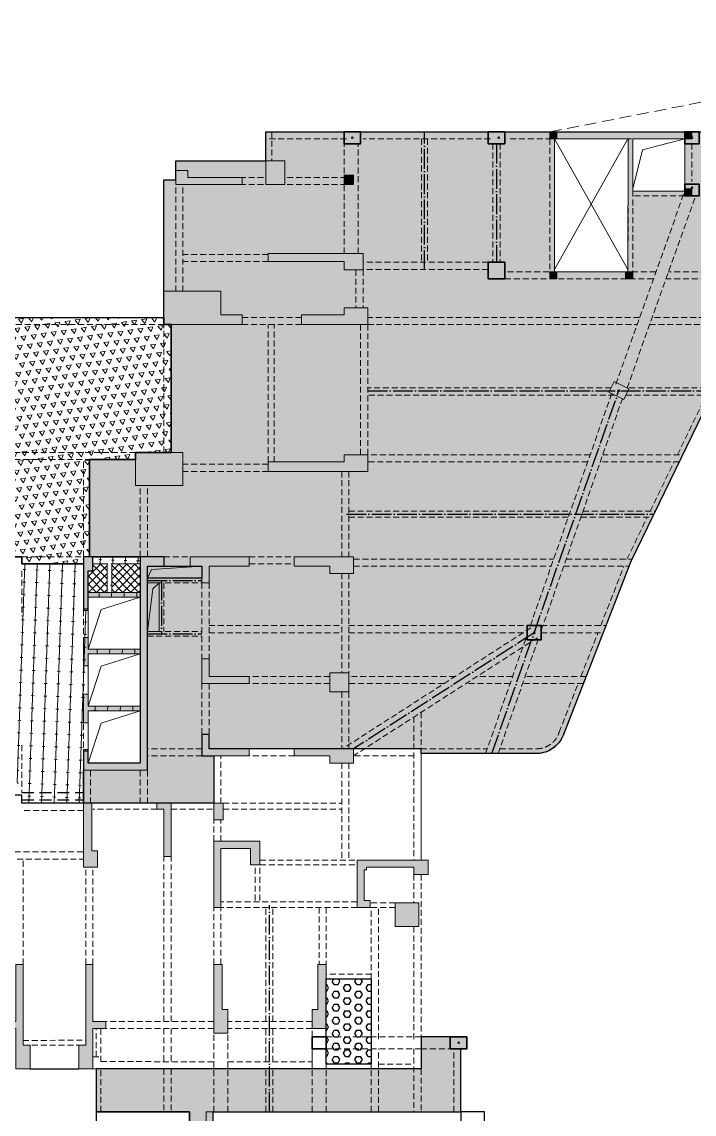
# Model space of a CAD drawing. Header units: millimetres. Extents: x 1089227 to 13101469, y 618865 to 10240562.
# Drawn here: x 7417020 to 7445395, y 4921119 to 4967199 of the extents above; entities that cross this region are included whole.
import ezdxf

# ---------------------------------------------------------------- set-up
doc = ezdxf.new("R2010")
doc.units = ezdxf.units.MM
doc.header["$LTSCALE"] = 1000
for name, pattern in [('DASHED', [0.75, 0.5, -0.25]), ('GB_DASHDOT3', [1.0675, 0.84, -0.105, 0.0175, -0.105]), ('HIDDEN', [0.375, 0.25, -0.125])]:
    doc.linetypes.add(name, pattern=pattern)
doc.layers.get('0').update_dxf_attribs({"linetype": 'CONTINUOUS'})
for name, color, linetype in [('.', 3, 'CONTINUOUS'), ('BEAM_WA', 56, 'DASHED'), ('C-H', 8, 'CONTINUOUS'), ('S-GRID-DE', 11, 'GB_DASHDOT3'), ('WALL-POOL', 31, 'CONTINUOUS'), ('单形心', 4, 'CONTINUOUS'), ('降板范围', 7, 'CONTINUOUS')]:
    doc.layers.add(name, color=color, linetype=linetype)
for name, color, linetype, lineweight in [('S-BEAM-DASH', 4, 'HIDDEN', 0), ('S-BEAM-SE-DASH', 3, 'HIDDEN', 0), ('S-COLU', 30, 'CONTINUOUS', 0), ('S-HOLE', 11, 'CONTINUOUS', 0), ('S-SLAB', 160, 'CONTINUOUS', 0), ('S-SLAB-HATCH', 73, 'CONTINUOUS', 0), ('S-WALL', 31, 'CONTINUOUS', 0)]:
    doc.layers.add(name, color=color, linetype=linetype, lineweight=lineweight)

# ---------------------------------------------------------------- blocks, each defined once
blk = doc.blocks.new('QZ-TL-0808')
at = {"layer": 'C-H'}
for points in [[(24800.12185977306, 37400.01574504562), (25600.12185977306, 37400.01574504562), (25600.12185977306, 36400.01574504562), (24800.12185977306, 36400.01574504562)], [(20999.84729862865, 36400.01574504562), (20999.84729862865, 37000.01574504562), (21499.84729862865, 37000.01574504562), (21499.84729862865, 36700.01574504562), (23800.02810977306, 36700.01574504562), (23800.02810977306, 36400.01574504562)], [(24900.12185977306, 33500.01574504562), (28900.02810977306, 33500.01574504562), (28900.02810977306, 32800.01574504562), (28100.02810977306, 32800.01574504562), (28100.02810977306, 33150.01574504562), (24900.12185977306, 33150.01574504562)], [(20500.02810977306, 31900.01574504562), (22900.02810977306, 31900.01574504562), (22900.02810977306, 30900.01574504562), (23800.02810977306, 30900.01574504562), (23800.02810977306, 30500.01574504562), (20500.02810977306, 30500.01574504562)], [(26300.02810977306, 30500.01574504562), (26300.02810977306, 30900.01574504562), (28100.02810977306, 30900.01574504562), (28100.02810977306, 31200.01574504562), (29100.02810977306, 31200.01574504562), (29100.02810977306, 30500.01574504562)], [(19300.02810977306, 25100.01574504562), (21300.02810977306, 25100.01574504562), (21300.02810977306, 23700.01574504562), (19300.02810977306, 23700.01574504562)], [(24900.02810977306, 24300.01574504562), (24900.02810977306, 24700.01574504562), (28100.02810977306, 24700.01574504562), (28100.02810977306, 25000.01574504562), (29100.02810977306, 25000.01574504562), (29100.02810977306, 24300.01574504562)], [(19800.02810977306, 20300.01574504562), (20500.02810977306, 20300.01574504562), (20500.02810977306, 20700.01574504562), (19500.02810977306, 20700.01574504562), (19500.02810977306, 19198.01574504562), (17300.02810977306, 19198.01574504562), (17300.02810977306, 20100.01574504562), (17500.02810977306, 20100.01574504562), (17500.02810977306, 20700.01574504562), (17100.02810977306, 20700.01574504562), (17100.02810977306, 18499.53918254562), (17300.02810977306, 18499.53918254562), (17300.02810977306, 18998.01574504562), (19500.02810977306, 18998.01574504562), (19500.02810977306, 16800.01574504562), (17300.02810977306, 16800.01574504562), (17300.02810977306, 17300.36730754562), (17100.02810977306, 17300.01574504562), (17100.02810977306, 16101.01574504562), (17300.02810977306, 16101.01574504562), (17300.02810977306, 16600.01574504562), (19500.02810977306, 16600.01574504562), (19500.02810977306, 14400.01574504562), (17300.02810977306, 14400.01574504562), (17300.02810977306, 14900.20324504562), (17100.02810977306, 14900.20324504562), (17100.02810977306, 13699.53918254562), (17300.02810977306, 13701.01574504562), (17300.02810977306, 14200.01574504562), (19500.02810977306, 14200.01574504562), (19500.02810977306, 12000.01574504562), (17300.02810977306, 12000.01574504562), (17300.02810977306, 12500.01574504562), (17100.02810977306, 12500.01574504562), (17100.02810977306, 11700.01574504562), (19800.02810977306, 11700.01574504562)], [(22100.02810977306, 19600.01574504562), (22100.02810977306, 20300.01574504562), (21600.02810977306, 20300.01574504562), (21600.02810977306, 20700.01574504562), (24100.23123477306, 20700.01574504562), (24100.23123477306, 20300.01574504562), (22400.02810977306, 20300.01574504562), (22400.02810977306, 19600.01574504562)], [(26000.02810977306, 20700.01574504562), (28500.23123477306, 20700.01574504562), (28500.23123477306, 20000.01574504562), (27500.23123477306, 20000.01574504562), (27500.23123477306, 20300.01574504562), (26000.02810977306, 20300.01574504562)], [(22100.02810977306, 15349.35949504562), (22100.02810977306, 16399.35949504562), (22400.02810977306, 16399.35949504562), (22400.02810977306, 15649.35949504562), (24100.23123477306, 15649.35949504562), (24100.23123477306, 15349.35949504562)], [(27500.23123477306, 15800.35949504562), (28300.23123477306, 15800.35949504562), (28300.23123477306, 15000.35949504562), (27500.23123477306, 15000.35949504562)], [(22100.02810977306, 12300.01574504562), (22100.02810977306, 13200.01574504562), (22400.02810977306, 13200.01574504562), (22400.02810977306, 12600.01574504562), (24100.23123477306, 12600.01574504562), (24100.23123477306, 12300.01574504562)], [(26000.23123477306, 12600.01574504562), (28500.23123477306, 12600.01574504562), (28500.23123477306, 12000.01574504562), (27500.23123477306, 12000.01574504562), (27500.23123477306, 12300.01574504562), (26000.23123477306, 12300.01574504562)], [(17700.02810977306, 8300.031370045617), (17450.02810977306, 8300.031370045617), (17450.02810977306, 10299.92980754562), (17100.02810977306, 10299.92980754562), (17100.02810977306, 7600.031370045617), (17700.02810977306, 7600.031370045617)], [(20200.02810977306, 10049.89074504562), (20200.02810977306, 10299.89074504562), (20800.02810977306, 10299.89074504562), (20800.02810977306, 8050.031370045617), (20500.02810977306, 8050.031370045617), (20500.02810977306, 10049.89074504562)], [(22600.02810977306, 10299.89074504562), (23000.02810977306, 10299.89074504562), (23000.02810977306, 9599.890745045617), (22600.02810977306, 9599.890745045617)], [(22600.02810977306, 8700.031370045617), (24550.05935977306, 8700.031370045617), (24550.05935977306, 7700.031370045617), (24150.05935977306, 7700.031370045617), (24150.05935977306, 8400.031370045617), (22900.02810977306, 8400.031370045617), (22900.02810977306, 5900.031370045617), (22600.02810977306, 5900.031370045617)], [(29200.02810977306, 6200.031370045617), (29200.02810977306, 5900.031370045617), (28650.01326614711, 5900.031370045617), (28650.01326614711, 7900.031370045617), (31650.02810977306, 7900.031370045617), (31650.02810977306, 7300.031370045617), (31050.02810977306, 7300.031370045617), (31050.02810977306, 7600.012512124144), (29050.01248477306, 7600.012512124144), (29050.01248477306, 7500.031370045617), (28950.02732839901, 7500.031370045617), (28950.02810977306, 6200.031370045617)], [(30250.02810977306, 6100.031370045617), (31250.02810977306, 6100.031370045617), (31250.02810977306, 5100.031370045617), (30250.02810977306, 5100.031370045617)], [(14250.48123477306, -899.9686299543828), (14850.48123477306, -899.9686299543828), (14850.48123477306, 100.0313700456172), (14550.48123477306, 100.0313700456172), (14550.48123477306, 3498.015745045617), (14250.48123477306, 3498.015745045617), (14250.48123477306, 1100.031370045617), (13850.02810977306, 1100.031370045617), (13850.02810977306, 800.0313700456172), (14250.48123477306, 800.0313700456172)], [(17200.02810977306, 3500.031370045617), (17500.02810977306, 3498.015745045617), (17500.02810977306, 1100.031370045617), (18050.02810977306, 1100.031370045617), (18050.02810977306, 800.0313700456172), (17500.02810977306, 800.0313700456172), (17500.02810977306, -899.9686299543828), (16900.01248477306, -899.9686299543828), (16900.01248477306, 100.0313700456172), (17200.01248477306, 100.0313700456172)], [(22600.02810977306, 3500.031370045617), (22950.02810977306, 3500.031370045617), (22950.02810977306, 1600.031370045617), (23200.02810977306, 1600.031370045617), (23200.02810977306, 600.0313700456172), (22600.02810977306, 598.6876200456172)], [(26750.02810977306, 800.0313700456172), (26750.02810977306, 1600.031370045617), (27000.02810977306, 1600.031370045617), (27000.02810977306, 3500.031370045617), (27350.02810977306, 3500.031370045617), (27350.02810977306, 800.0313700456172)]]:
    blk.add_hatch(color=256, dxfattribs=at).paths.add_polyline_path(points)
at = {"layer": 'S-WALL'}
for points in [[(24800.12185977306, 37400.01574504562), (25600.12185977306, 37400.01574504562), (25600.12185977306, 36400.01574504562), (24800.12185977306, 36400.01574504562)], [(19300.02810977306, 25100.01574504562), (21300.02810977306, 25100.01574504562), (21300.02810977306, 23700.01574504562), (19300.02810977306, 23700.01574504562)], [(27500.23123477306, 15800.35949504562), (28300.23123477306, 15800.35949504562), (28300.23123477306, 15000.35949504562), (27500.23123477306, 15000.35949504562)], [(22600.02810977306, 10299.89074504562), (23000.02810977306, 10299.89074504562), (23000.02810977306, 9599.890745045617), (22600.02810977306, 9599.890745045617)], [(30250.02810977306, 6100.031370045617), (31250.02810977306, 6100.031370045617), (31250.02810977306, 5100.031370045617), (30250.02810977306, 5100.031370045617)]]:
    blk.add_lwpolyline(points, close=True, dxfattribs=at)
for points in [[(20999.84729862865, 36400.01574504562), (20999.84729862865, 37000.01574504562), (21499.84729862865, 37000.01574504562), (21499.84729862865, 36700.01574504562), (23800.02810977306, 36700.01574504562), (23800.02810977306, 36400.01574504562), (20999.84729862865, 36400.01574504562)], [(24900.12185977306, 33500.01574504562), (28900.02810977306, 33500.01574504562), (28900.02810977306, 32800.01574504562), (28100.02810977306, 32800.01574504562), (28100.02810977306, 33150.01574504562), (24900.12185977306, 33150.01574504562), (24900.12185977306, 33500.01574504562)], [(20500.02810977306, 31900.01574504562), (22900.02810977306, 31900.01574504562), (22900.02810977306, 30900.01574504562), (23800.02810977306, 30900.01574504562), (23800.02810977306, 30500.01574504562), (20500.02810977306, 30500.01574504562), (20500.02810977306, 31900.01574504562)], [(26300.02810977306, 30500.01574504562), (26300.02810977306, 30900.01574504562), (28100.02810977306, 30900.01574504562), (28100.02810977306, 31200.01574504562), (29100.02810977306, 31200.01574504562), (29100.02810977306, 30500.01574504562), (26300.02810977306, 30500.01574504562)], [(24900.02810977306, 24300.01574504562), (24900.02810977306, 24700.01574504562), (28100.02810977306, 24700.01574504562), (28100.02810977306, 25000.01574504562), (29100.02810977306, 25000.01574504562), (29100.02810977306, 24300.01574504562), (24900.02810977306, 24300.01574504562)], [(17100.02810977306, 16100.01574504562), (17100.02810977306, 17300.01574504562), (17300.02810977306, 17300.36730754562), (17300.02810977306, 16800.01574504562), (19500.02810977306, 16800.01574504562), (19500.02810977306, 18998.01574504562), (17300.02810977306, 18998.01574504562), (17300.02810977306, 18499.53918254562), (17100.02810977306, 18499.53918254562), (17100.02810977306, 20700.01574504562), (17500.02810977306, 20700.01574504562), (17500.02810977306, 20100.01574504562), (17300.02810977306, 20100.01574504562), (17300.02810977306, 19198.01574504562), (19500.02810977306, 19198.01574504562), (19500.02810977306, 20700.01574504562), (20500.02810977306, 20700.01574504562), (20500.02810977306, 20300.01574504562), (19800.02810977306, 20300.01574504562), (19800.02810977306, 11700.01574504562), (17100.02810977306, 11700.01574504562), (17100.02810977306, 12500.01574504562), (17300.02810977306, 12500.01574504562), (17300.02810977306, 12000.01574504562), (19500.02810977306, 12000.01574504562), (19500.02810977306, 14200.01574504562), (17300.02810977306, 14200.01574504562), (17300.02810977306, 13701.01574504562), (17100.02810977306, 13699.53918254562), (17100.02810977306, 14900.20324504562), (17300.02810977306, 14900.20324504562), (17300.02810977306, 14400.01574504562), (19500.02810977306, 14400.01574504562), (19500.02810977306, 16600.01574504562), (17300.02810977306, 16600.01574504562), (17300.02810977306, 16101.01574504562), (17100.02810977306, 16101.01574504562)], [(22100.02810977306, 19600.01574504562), (22100.02810977306, 20300.01574504562), (21600.02810977306, 20300.01574504562), (21600.02810977306, 20700.01574504562), (24100.23123477306, 20700.01574504562), (24100.23123477306, 20300.01574504562), (22400.02810977306, 20300.01574504562), (22400.02810977306, 19600.01574504562), (22100.02810977306, 19600.01574504562)], [(26000.02810977306, 20700.01574504562), (28500.23123477306, 20700.01574504562), (28500.23123477306, 20000.01574504562), (27500.23123477306, 20000.01574504562), (27500.23123477306, 20300.01574504562), (26000.02810977306, 20300.01574504562), (26000.02810977306, 20700.01574504562)], [(22100.02810977306, 15349.35949504562), (22100.02810977306, 16399.35949504562), (22400.02810977306, 16399.35949504562), (22400.02810977306, 15649.35949504562), (24100.23123477306, 15649.35949504562), (24100.23123477306, 15349.35949504562), (22100.02810977306, 15349.35949504562)], [(22100.02810977306, 12300.01574504562), (22100.02810977306, 13200.01574504562), (22400.02810977306, 13200.01574504562), (22400.02810977306, 12600.01574504562), (24100.23123477306, 12600.01574504562), (24100.23123477306, 12300.01574504562), (22100.02810977306, 12300.01574504562)], [(26000.23123477306, 12600.01574504562), (28500.23123477306, 12600.01574504562), (28500.23123477306, 12000.01574504562), (27500.23123477306, 12000.01574504562), (27500.23123477306, 12300.01574504562), (26000.23123477306, 12300.01574504562), (26000.23123477306, 12600.01574504562)], [(17100.02810977306, 10299.92980754562), (17450.02810977306, 10299.92980754562), (17450.02810977306, 8300.031370045617), (17700.02810977306, 8300.031370045617), (17700.02810977306, 7600.031370045617), (17100.02810977306, 7600.031370045617), (17100.02810977306, 10299.89074504562)], [(20200.02810977306, 10049.89074504562), (20200.02810977306, 10299.89074504562), (20800.02810977306, 10299.89074504562), (20800.02810977306, 8050.031370045617), (20500.02810977306, 8050.031370045617), (20500.02810977306, 10049.89074504562), (20200.02810977306, 10049.89074504562), (20200.02810977306, 10299.89074504562)], [(22600.02810977306, 8700.031370045617), (24550.05935977306, 8700.031370045617), (24550.05935977306, 7700.031370045617), (24150.05935977306, 7700.031370045617), (24150.05935977306, 8400.031370045617), (22900.02810977306, 8400.031370045617), (22900.02810977306, 5900.031370045617), (22600.02810977306, 5900.031370045617), (22600.02810977306, 8700.031370045617)], [(29200.02810977306, 6200.031370045617), (29200.02810977306, 5900.031370045617), (28650.01326614711, 5900.031370045617), (28650.01326614711, 7900.031370045617), (31650.02810977306, 7900.031370045617), (31650.02810977306, 7300.031370045617), (31050.02810977306, 7300.031370045617), (31050.02810977306, 7600.012512124144), (29050.01248477306, 7600.012512124144), (29050.01248477306, 7500.031370045617), (28950.02732839901, 7500.031370045617), (28950.02810977306, 6200.031370045617), (29200.02810977306, 6200.031370045617)], [(14250.48123477306, -899.9686299543828), (14850.48123477306, -899.9686299543828), (14850.48123477306, 100.0313700456172), (14550.48123477306, 100.0313700456172), (14550.48123477306, 3498.015745045617), (14250.48123477306, 3498.015745045617), (14250.48123477306, 1100.031370045617), (13850.02810977306, 1100.031370045617), (13850.02810977306, 800.0313700456172), (14250.48123477306, 800.0313700456172), (14250.48123477306, -899.9686299543828)], [(17200.02810977306, 3500.031370045617), (17500.02810977306, 3498.015745045617), (17500.02810977306, 1100.031370045617), (18050.02810977306, 1100.031370045617), (18050.02810977306, 800.0313700456172), (17500.02810977306, 800.0313700456172), (17500.02810977306, -899.9686299543828), (16900.01248477306, -899.9686299543828), (16900.01248477306, 100.0313700456172), (17200.01248477306, 100.0313700456172), (17200.02810977306, 3500.031370045617)], [(22600.02810977306, 3500.031370045617), (22950.02810977306, 3500.031370045617), (22950.02810977306, 1600.031370045617), (23200.02810977306, 1600.031370045617), (23200.02810977306, 600.0313700456172), (22600.02810977306, 598.6876200456172), (22600.02810977306, 3500.031370045617)], [(26750.02810977306, 800.0313700456172), (26750.02810977306, 1600.031370045617), (27000.02810977306, 1600.031370045617), (27000.02810977306, 3500.031370045617), (27350.02810977306, 3500.031370045617), (27350.02810977306, 800.0313700456172), (26750.02810977306, 800.0313700456172), (26750.02810977306, 1600.031370045617)]]:
    blk.add_lwpolyline(points, dxfattribs=at)
blk = doc.blocks.new('BANWANG_XINGXIN')
at = {"color": 0}
for points in [[(0.7071067811921239, 0.707106781177572), (-0.7071067811921239, -0.7071067811848479)], [(-0.7071067811921239, 0.707106781177572), (0.7071067811921239, -0.7071067811848479)]]:
    blk.add_lwpolyline(points, dxfattribs=at)
blk = doc.blocks.new('1F柱网-0808')
at = {"layer": 'S-COLU', "lineweight": 35}
for points in [[(173680.424543024, 187081.8654570887), (172980.424543024, 187081.8654570887), (172980.424543024, 186581.8654570887), (173680.424543024, 186581.8654570896)], [(179762.8729336113, 187081.8654570887), (179062.8729336113, 187081.8654570887), (179062.8729336113, 186581.8654570887), (179762.8729336113, 186581.8654570896)], [(187963.1251847735, 187081.865457085), (187363.1251847735, 187081.865457085), (187363.1251847735, 186581.865457085), (187963.1251847735, 186581.865457085)], [(187963.1251847735, 184881.8658074737), (187363.1251847735, 184881.8658074737), (187363.1251847735, 184381.8658074737), (187963.1251847735, 184381.8658074737)], [(179063.1251847195, 181581.8654570905), (179763.1251847195, 181581.8654570905), (179763.1251847195, 180881.8654570896), (179063.1251847195, 180881.8654570896)], [(181304.3172067581, 166253.9935651682), (180704.3172067562, 166253.9935651682), (180704.3172067562, 165653.9935651682), (181304.3172067581, 165653.9935651682)], [(172231.0222518435, 148904.644934115), (171630.3384265006, 148904.4876815788), (171630.3384265006, 148404.4876815788), (172231.0222518435, 148404.644934115)], [(178163.7097269194, 148904.5120817665), (177463.7097269194, 148904.5120817665), (177463.7097269194, 148404.5120817665), (178163.7097269194, 148404.5120817665)]]:
    blk.add_lwpolyline(points, close=True, dxfattribs=at)
at = {"layer": 'S-COLU'}
blk.add_lwpolyline([(184157.9210689589, 176094.7898546597), (184376.1379989022, 176544.6580258897), (185005.9534386238, 176239.154323969), (184787.7365086805, 175789.2861527381), (184157.9210689589, 176094.7898546597)], dxfattribs=at)
blk.add_blockref('QZ-TL-0808', (144880.3964356007, 148456.8497164641))
at = {"layer": '单形心', "xscale": 50, "yscale": 50, "zscale": 50}
for p in [(173330.424543024, 186831.8654570887), (179510.424543024, 186831.8654570887), (187664.4358067717, 186831.7385696843), (187663.1252376186, 184731.8658072399), (184581.9372537909, 176166.9720893139), (181004.3172067571, 165953.9935651692), (177813.7097269194, 148654.5120817665)]:
    blk.add_blockref('BANWANG_XINGXIN', p, dxfattribs=at)
blk = doc.blocks.new('2FJGBZ')
at = {"layer": '.'}
h = blk.add_hatch(dxfattribs=at)
h.set_pattern_fill('HEX', color=256, scale=50, style=0)
h.set_pattern_definition([(0, (-7272583.120258717, -5076572.437532783), (0, 274.963), [158.75, -317.5]), (120, (-7272583.120258717, -5076572.437532783), (-238.1249431007806, -137.4814999999999), [158.7499999999969, -317.4999999999939]), (59.99999999999999, (-7272424.370258717, -5076572.437532783), (-238.1249431007806, 137.4815), [158.75, -317.5])])
h.paths.add_polyline_path([(172231.7903819764, 151347.8571612956), (174130.4245453756, 151347.8571612947), (174130.4245453756, 147756.9965780862), (172231.7903819764, 147756.9965780871)])
h = blk.add_hatch(dxfattribs=at)
h.set_pattern_fill('CROSS', color=256, scale=50, style=0)
h.set_pattern_definition([(0, (-7272583.120258717, -5076572.437532783), (317.5, 317.5), [158.75, -476.25]), (90, (-7272503.745258717, -5076651.812532783), (-317.5, 317.5), [158.75, -476.25])])
h.paths.add_polyline_path([(162513.1251847818, 147556.8654611325), (162513.12518478, 145743.3748091683), (166463.1251847157, 145743.3748090174), (166463.1252054553, 120293.3748093052), (165663.1251847167, 120293.2542721359), (165663.1251650536, 111793.3748047445), (166463.1251847157, 111793.3748047445), (166463.1251847157, 110560.1717458973), (165163.1251837378, 108160.1717422688), (165163.1251837378, 103543.3748087175), (166163.1251847167, 103543.3748087175), (166163.1251847167, 107906.734197597), (167963.125184752, 111229.811120742), (167963.1251847185, 120293.3748090984), (167463.1251841234, 120293.3748090966), (167463.1251841234, 145743.3748089792), (177913.1773048602, 145743.3748085797), (177913.2119795661, 148404.5120817674), (178163.7097269194, 148404.5120817665), (178163.7097269194, 148904.5120817665), (177463.7097269194, 148904.5120817665), (177217.9545540754, 148904.4876815807), (176230.4245453617, 148904.4876815807), (176230.4260232225, 147556.8654615283)])
at = {"layer": 'C-H'}
for points in [[(181662.4583405089, 187085.2972787973), (181962.4583405089, 187085.2972787973), (181962.4584317552, 186785.1719811149), (181662.4584317552, 186785.1719811149)], [(187363.1251847735, 187081.7393879332), (187663.1251847735, 187081.7393879332), (187663.1252760198, 186781.6140902508), (187363.1252760198, 186781.6140902508)], [(172981.6072998066, 185257.3059293209), (173381.6072998066, 185257.3059293209), (173381.6072998066, 184857.3059293209), (172981.6072998066, 184857.3059293209)], [(187363.1250935085, 184682.0531014688), (187663.1250935085, 184682.0531014688), (187663.1251847548, 184381.9278037865), (187363.1251847548, 184381.9278037865)], [(181662.4583405089, 181182.0527510839), (181962.4583405089, 181182.0527510839), (181962.4584317552, 180881.9274534015), (181662.4584317552, 180881.9274534015)], [(184863.1260098349, 181182.0550101986), (185163.1260098349, 181182.0550101986), (185163.1261010813, 180881.9297125163), (184863.1261010813, 180881.9297125163)]]:
    blk.add_hatch(color=256, dxfattribs=at).paths.add_polyline_path(points)
at = {"layer": 'S-SLAB-HATCH'}
h = blk.add_hatch(dxfattribs=at)
h.set_pattern_fill('FLEX', color=256, scale=50)
h.set_pattern_definition([(0, (-6326317.142432513, 1683260.446538338), (0, 317.5), [317.5, -317.5]), (45, (-6325999.642432513, 1683260.446538338), (2.220446049250313e-14, 317.5001371409153), [79.375, -290.263, 79.375, -449.013])])
edge = h.paths.add_edge_path()
edge.add_line((162230.4245430138, 169156.9530839361), (162230.4264998455, 173258.125932659))
edge.add_line((162230.4264998455, 173258.125932659), (164180.4207143439, 173258.0883259363))
edge.add_line((164180.4207143439, 173258.0883259363), (164180.4187597064, 173556.8654615087))
edge.add_line((164180.4187597064, 173556.8654615087), (165681.0091462238, 173556.8654615087))
edge.add_line((165681.0091462238, 173556.8654615087), (165680.4245492853, 178956.8654615087))
edge.add_line((165680.4245492853, 178956.8654615087), (165380.4245431814, 178956.9056094894))
edge.add_line((165380.4245431814, 178956.9056094894), (165381.0090917032, 179256.8898688648))
edge.add_line((165381.0090917032, 179256.8898688648), (165380.4245453691, 185056.8654615274))
edge.add_line((165380.4245453691, 185056.8654615274), (165880.2437342294, 185056.8654615274))
edge.add_line((165880.2437342294, 185056.8654615274), (165880.2437342294, 185456.8654615087))
edge.add_line((165880.2437342294, 185456.8654615087), (165880.4231809434, 185856.8683600016))
edge.add_line((165880.4231809434, 185856.8683600016), (166580.4231885485, 185856.8654615106))
edge.add_line((166580.4231885485, 185856.8654615106), (169679.5182953691, 185856.8654615106))
edge.add_line((169679.5182953691, 185856.8654615106), (169680.424545371, 187081.8654570924))
edge.add_line((169680.424545371, 187081.8654570924), (189563.1251764614, 187081.8654310293))
edge.add_arc((189563.1251764614, 186381.8654310293), 700, 0, 90, ccw=False)
edge.add_line((190263.1251764614, 186381.8654310293), (190261.1386369616, 179621.8685087003))
edge.add_line((190261.1386369616, 179621.8685087003), (185090.4928222662, 168953.0217371397))
edge.add_line((185090.4928222662, 168953.0217371397), (182222.3972696383, 161619.7759539122))
edge.add_arc((181104.831717914, 162056.8654615544), 1200.000000038212, 270.00010095286393, 338.6391042129307, ccw=False)
edge.add_line((181104.8338322658, 160856.8654615181), (179111.1296080668, 160856.8654615236))
edge.add_line((179111.1296080668, 160856.8654615236), (179111.1296080668, 160858.3748085452))
edge.add_line((179111.1296080668, 160858.3748085452), (178611.1296080668, 160858.3748085452))
edge.add_line((178611.1296080668, 160858.3748085452), (178611.1296080668, 160858.8898769757))
edge.add_line((178611.1296080668, 160858.8898769757), (176230.4245448699, 160856.8654615274))
edge.add_line((176230.4245448699, 160856.8654615274), (176230.4245453179, 161058.1430782126))
edge.add_line((176230.4245453179, 161058.1430782126), (170881.9935069764, 161058.2395215826))
edge.add_line((170881.9935069764, 161058.2395215826), (167281.7903819764, 161058.2395215826))
edge.add_line((167281.7903819764, 161058.2395215826), (167280.4245453607, 161658.2395215826))
edge.add_line((167280.4245453607, 161658.2395215826), (166980.4245453738, 161656.8654649276))
edge.add_line((166980.4245453738, 161656.8654649276), (166980.4245453738, 160756.8654615087))
edge.add_line((166980.4245453738, 160756.8654615087), (167480.4245453607, 160756.8654615087))
edge.add_line((167480.4245453607, 160756.8654615087), (167480.4245452816, 158756.8654615311))
edge.add_line((167480.4245452816, 158756.8654615311), (161981.7903819764, 158758.1535840826))
edge.add_line((161981.7903819764, 158758.1535840826), (161981.7903819764, 160158.2395215826))
edge.add_line((161981.7903819764, 160158.2395215826), (164681.7903819764, 160162.2754389001))
edge.add_line((164681.7903819764, 160162.2754389001), (164681.7903819764, 168756.8654615087))
edge.add_line((164681.7903819764, 168756.8654615087), (165381.7903819764, 168758.2395215826))
edge.add_line((165381.7903819764, 168758.2395215826), (165381.7903819764, 169158.2395215826))
edge.add_line((165381.7903819764, 169158.2395215826), (162230.4245430138, 169156.9530839361))
h.paths.add_polyline_path([(184966.7470941683, 186785.1691450197), (181863.1251849467, 186785.1719805058), (181863.1251849476, 181181.8657834968), (184963.2499690335, 181181.8651306303)], flags=16)
h.paths.add_polyline_path([(187362.3758535068, 184581.8658074737), (187363.1251848089, 186783.1101301825), (185166.7458480513, 186783.1101301825), (185165.9965167493, 184581.8658074737)], flags=16)
h = blk.add_hatch(dxfattribs=at)
h.set_pattern_fill('TRIANG', color=256, scale=150, angle=8.000000382063126)
h.set_pattern_definition([(68.00000038206312, (-5457252.862163493, 1932872.457228946), (-263.887819875215, 337.7610742784883), [214.3124999999932, -214.3124999999932]), (128.0000003820631, (-5457252.862163493, 1932872.457228946), (-424.4535806723011, -59.65301862198404), [214.3125, -214.3125]), (8.000000382063126, (-5457384.806139691, 1933041.337961593), (160.5657607970861, 397.4140929004726), [214.3125, -214.3125])])
h.paths.add_polyline_path([(155530.3932953738, 179256.8898688648), (165381.0090917032, 179256.8898688648), (165381.0090917032, 178956.8654615087), (165680.4245492853, 178956.8654615087), (165681.0091462238, 173556.8654615087), (164180.4245453738, 173556.8654615087), (164180.4264996471, 173258.1071292423), (162230.4264994813, 173258.1071292423), (162230.4245430138, 169156.9530839361), (161981.0090877451, 169156.8654615087), (161980.4245453607, 168856.8898616945), (159380.4245453626, 168856.8898616945), (159380.4245453626, 169156.8654615087), (157930.4245453607, 169156.8654615255), (157930.5036317538, 173258.2320024753), (155530.4265004555, 173258.2320024753), (155530.4245453738, 173556.8810865087), (155230.3932953738, 173556.8810865097), (155230.3932953738, 178956.8810865087), (155530.3932953738, 178956.8810865087)])
h = blk.add_hatch(dxfattribs=at)
h.set_pattern_fill('橡胶', color=256, scale=150, angle=8.000000382063126)
h.set_pattern_definition([(88.00000038208462, (-21741.68592756614, -30030.15369624831), (-530.0070373555445, 18.50825004176363), []), (178.0000003820846, (-21131.11317264009, -29460.78538348339), (-18.50825004176363, -530.0070373555445), [120, -410.3301])])
h.paths.add_polyline_path([(161980.4245453589, 158756.7404615087), (159381.4485370591, 158759.6393803032), (159381.4622111525, 159106.8810848081), (156280.4245453738, 159106.8810865087), (156280.4245453738, 169156.8898616945), (159380.4245453626, 169156.8654615087), (159381.4622111525, 168856.8898616945), (161980.9954122379, 168856.8898616945), (161981.0090861525, 166907.3888973081), (162180.4245453738, 166907.3888973081), (162180.4245453738, 168556.8898616945), (162381.0090861525, 168556.8898616945), (162381.0090861525, 169156.4341879245), (164381.0516270678, 169156.4588416694), (164380.4245453738, 160456.8654615087), (162180.4245453738, 160456.8654615087), (162180.4245453738, 161006.8654615087), (161980.4245453738, 161006.8654615087)])
h.paths.add_polyline_path([(157930.4245457165, 168106.8654616419), (156681.0090875607, 168106.8654617304), (156680.4245453579, 168806.8654615087), (157030.4245453738, 168806.8654615087), (157031.7903819764, 168856.8898616945), (157631.7903819764, 168856.9003713932), (157630.4245453738, 168806.8654615087), (157930.4245453579, 168806.8654615087)], flags=16)
h.paths.add_polyline_path([(158130.4251579512, 168806.8654615087), (158981.4622125626, 168806.8654615087), (158981.4622125626, 168556.8898616945), (159181.4622125626, 168556.8898616945), (159181.4622125942, 168106.8654616419), (158130.4245457165, 168106.8654616419)], flags=16)
h.paths.add_polyline_path([(159181.4622127693, 160006.8654624475), (156681.0371949859, 160006.8654624475), (156681.0371949859, 167906.8654616419), (159181.4622127693, 167906.8654616419)], flags=16)
h.paths.add_polyline_path([(162980.4245322309, 168856.7241105186), (162380.4247507527, 168856.9056023182), (162380.4247507527, 168556.9056023182), (162180.4245453738, 168556.8654615087), (162180.4245453738, 167654.8654615087), (162980.4245430212, 167654.8654615087)], flags=16)
h.paths.add_polyline_path([(164381.0371950157, 167654.8812021343), (163180.4245473128, 167654.8812021343), (163180.4245473128, 168856.890113554), (164381.0371951498, 168856.890113554)], flags=17)
h.paths.add_polyline_path([(162180.4245453738, 167454.8654615087), (164380.4245453738, 167454.8654615087), (164380.4245453738, 165256.8654615087), (162180.4245453738, 165256.8898725575)], flags=17)
h.paths.add_polyline_path([(162180.4245453738, 165056.8898725575), (164380.4245453738, 165056.8654615087), (164380.4245453738, 162856.8654615087), (162180.4245453738, 162856.8654615087)], flags=16)
h.paths.add_polyline_path([(162180.4245453738, 162656.8654615087), (164380.4245453738, 162656.8654615087), (164380.4245453738, 160456.8654615087), (162180.4245453738, 160456.8654615087)], flags=16)
h.paths.add_polyline_path([(156681.0090877684, 159106.8810856035), (159181.4622126622, 159106.8810856035), (159181.4622127172, 159807.9022178873), (156681.0090878233, 159807.9022178873)], flags=17)
h = blk.add_hatch(dxfattribs=at)
h.set_pattern_fill('ANSI37', color=256, scale=150)
h.set_pattern_definition([(45, (-3826422.047539747, -234037.8720664503), (-168.3798022700466, 168.3798022700466), []), (135, (-3826422.047539747, -234037.8720664503), (-168.3798022700466, -168.3798022700466), [])])
h.paths.add_polyline_path([(162980.4245322309, 168856.7241105186), (162380.4247507527, 168856.9056023182), (162380.4247507527, 168556.9056023182), (162180.4245453738, 168556.8654615087), (162180.4245453738, 167654.8654615087), (162980.4245430212, 167654.8654615087)])
h = blk.add_hatch(dxfattribs=at)
h.set_pattern_fill('ANSI37', color=256, scale=150)
h.set_pattern_definition([(45, (-3819922.632079995, -234037.8718145909), (-168.3798022700466, 168.3798022700466), []), (135, (-3819922.632079995, -234037.8718145909), (-168.3798022700466, -168.3798022700466), [])])
h.paths.add_polyline_path([(164381.0371950157, 167654.8812021343), (163180.4245473128, 167654.8812021343), (163180.4245473128, 168856.890113554), (164381.0371951498, 168856.890113554)])
at = {"layer": 'BEAM_WA'}
for p, q in [((159380.8776701931, 159206.7195047801), (161980.4245451931, 159206.7195047801)), ((159380.8776701931, 158906.7195047801), (161980.4245451931, 158906.7195047801))]:
    blk.add_line(p, q, dxfattribs=at)
at = {"layer": 'S-BEAM-DASH'}
for p, q in [((187363.1251847735, 187081.7393879332), (179860.5374590773, 187086.4218907086)), ((169680.4245453756, 187081.8654570887), (169680.4245453756, 185856.8654442374)), ((173080.4245453756, 187081.8654570887), (169680.4245453756, 187081.8654570887)), ((173080.4245453756, 186781.8654570887), (169680.4245453756, 186781.8654570887)), ((169930.4245453756, 187081.8654570887), (169930.4245453756, 185856.8654442374)), ((179160.4245430231, 187081.8654570887), (173780.424543025, 187081.8654570887)), ((179160.4245430231, 186781.8654570887), (173780.424543025, 186781.8654570887)), ((187363.1251847735, 186781.7393295048), (179860.3502236046, 186786.4219491379)), ((181662.5207522847, 186785.2971814163), (181662.5207522484, 181181.8654570766)), ((181862.5207522856, 186785.1723577436), (181862.5207522484, 181181.8654570756)), ((184963.1252236711, 180981.9902807008), (184966.7458870038, 186783.2349538309)), ((185163.1251847185, 180981.8654570524), (185166.7458480513, 186783.1101301825)), ((172980.4245430259, 181957.3059293209), (172980.424543024, 186581.8654570887)), ((173580.42454537, 181957.3059293209), (173580.4245453682, 186581.8654570887)), ((179262.8729338022, 186581.8578895554), (179263.1251849104, 181581.8578895573)), ((179562.8729334204, 186581.873024622), (179563.1251845285, 181581.8730246238)), ((187363.1251848089, 186581.865457085), (187363.1252904637, 184981.8658074737)), ((187663.1251848089, 186581.865457085), (187663.1251848089, 184981.8658074737)), ((165880.8282805625, 180357.2237705076), (165880.8282805644, 184857.1993631516)), ((166180.8282805625, 180357.2237705076), (166180.8282805644, 184857.1993631516)), ((168581.0091068596, 185156.8898550691), (169681.1145644542, 185156.9765689047)), ((168581.0327538205, 184856.8898560014), (169681.1382114151, 184856.976569837)), ((173080.9340579156, 185156.8898558943), (170481.1145477071, 185156.889710757)), ((173080.9340746626, 184856.8898558943), (170481.1145644542, 184856.889710757)), ((184452.8144187648, 176442.5952178538), (187360.2383411508, 184581.8658074737)), ((184923.6754501984, 176274.3992337249), (187819.7386793196, 184381.8658074737)), ((187363.1251847735, 184381.8648983752), (185165.122361809, 184381.8658074737)), ((187363.1251847735, 184581.8658074737), (185165.2471854817, 184581.8658074737)), ((181863.1251849467, 183783.4380309237), (181862.5207522651, 183783.4380309237)), ((181863.1251849467, 183583.4380309237), (181862.5207522633, 183583.4380309237)), ((169780.5182953719, 181906.8654615087), (166180.8282805625, 181906.8654615087)), ((169780.5182953719, 181606.8654615087), (166180.8282805625, 181606.8654615097)), ((179063.1251847195, 181581.8654570905), (173780.4245453738, 181581.8654570905)), ((173481.0092421491, 181257.3059293209), (173481.0092421491, 179656.8898688648)), ((173780.009085834, 181257.3059293209), (173781.0092421491, 179656.8898688648)), ((179063.1251847195, 181281.8654570905), (173780.4245453738, 181281.8654570905)), ((186131.9092455236, 181181.8654570449), (179763.1251847222, 181181.8654570896)), ((190161.2826319421, 181181.8654570179), (186662.3628747454, 181181.8654570421)), ((186025.6210571323, 180881.8654570468), (179763.1251847195, 180881.8654570896)), ((190161.2826326648, 180881.8654570179), (186556.0746863522, 180881.865457044)), ((165381.0090917014, 179256.8898688648), (155530.9887654744, 179256.8898688648)), ((171181.0090956204, 179256.8898688648), (168681.0091067161, 179256.8898682119)), ((185449.9075957714, 179256.9056094894), (173981.0090858359, 179256.9056094894)), ((190084.2597363899, 179256.9056094894), (185980.3612249941, 179256.9056094894)), ((165381.0090917014, 178956.8898688648), (155530.9887654744, 178956.8898688648)), ((165381.0091446843, 173556.863442596), (165380.4245431814, 178956.9056094894)), ((165681.009142926, 173556.8959202031), (165680.4245414231, 178956.9380870974)), ((171181.0090956986, 178956.8898688648), (168681.0091067944, 178956.8898682119)), ((169780.4245453738, 173156.8654615087), (169780.4245438594, 178956.8898684988)), ((170030.4245453738, 173156.8654615739), (170030.4245438594, 178956.889868564)), ((173680.4245453738, 178956.9142762199), (173680.4245453738, 173456.8898688639)), ((173980.4245453738, 178956.9142762199), (173980.4245453738, 173456.8898688639)), ((173981.0090858359, 178956.9056094894), (185343.6194073772, 178956.9056094848)), ((185874.073036599, 178956.9056094848), (189936.7972154021, 178956.9056094838)), ((184246.9723679451, 176278.3748085452), (173980.4245453747, 176278.3748085462)), ((180844.5124606816, 166253.9935651682), (184272.3181924298, 176039.299400623)), ((188639.198729746, 176278.3748085452), (184925.0978987915, 176278.3748085452)), ((184397.9181393627, 175978.3748085452), (173980.4245453738, 175978.3748085452)), ((181304.3172067581, 166054.2068630373), (184725.1613028236, 175819.6394210644)), ((188493.8654949889, 175978.3748085452), (184879.4574807249, 175978.3748085452)), ((164179.0274587711, 173558.0883528618), (155529.0274587711, 173558.2551729232)), ((183367.6881271247, 173456.8654619167), (173981.1220018789, 173456.8654615087)), ((187131.8754019104, 173456.8654620806), (183897.478422381, 173456.8654619399)), ((164179.0216731047, 173258.0883529177), (155529.0216731047, 173258.2551729791)), ((161980.4245430138, 169156.953084073), (161980.4245452071, 173156.7783825779)), ((162230.4245430138, 169156.9530839361), (162230.4245452071, 173156.773561189)), ((169781.0090858378, 173056.8898581257), (166181.0090917014, 173056.8898581257)), ((183262.5977255739, 173156.865461912), (173981.122001892, 173156.8654615087)), ((187131.8754019234, 173156.8654620806), (183792.3880208302, 173156.8654619362)), ((169781.0090858378, 172756.8898581257), (166181.0090917014, 172756.8898581257)), ((172881.2123688776, 172756.9530805042), (172881.2123688776, 169156.8898616945)), ((173181.2123688776, 172756.9530805042), (173181.2123688776, 169156.8898616945)), ((164381.0371944681, 169156.8477043342), (164381.0371650327, 172156.8898581248)), ((164681.0371944681, 169156.8477072781), (164681.0371650327, 172156.8898610687)), ((173181.2129125185, 171081.9214710984), (182535.727816646, 171081.8807871472)), ((183065.5173047576, 171081.8784830263), (186122.2346515469, 171081.8651889814)), ((173181.2118252367, 170831.9214711003), (182448.1526154419, 170831.8811680181)), ((182977.9421035526, 170831.8788638981), (186001.0726593742, 170831.8657159265)), ((159381.4622125626, 169156.8898616945), (161981.0090877432, 169156.8898616945)), ((162381.0090877432, 169156.8898616945), (164381.0090877619, 169156.8898614533)), ((165381.009088533, 169156.8898725547), (166480.4245453738, 169156.8654615087)), ((168980.6276703738, 169156.8654615087), (170880.4245453738, 169156.8898655074)), ((159381.4622125626, 168856.8898616945), (161981.0090877432, 168856.8898616945)), ((162381.0090877069, 168856.8898616945), (164381.0090877255, 168856.8898614533)), ((165382.3749251356, 168758.2639326276), (166481.7903819764, 168758.2395215826)), ((168980.6315240487, 168856.8654615339), (170880.4283990487, 168856.8898655325)), ((173381.2122127451, 169056.8898616945), (181826.3707850194, 169056.8898616945)), ((173381.2122127451, 168756.8898616945), (181721.2803834714, 168756.8898616945)), ((182251.0706787175, 168756.8898616945), (185013.7839574171, 168756.8898616945)), ((182356.1610802654, 169056.8898616936), (185140.8324039485, 169056.8898616945)), ((159381.4622125626, 168556.8898616945), (159380.4245453598, 166656.5854615094)), ((164681.7903819764, 168256.8654615292), (166981.7903819764, 168256.8654615292)), ((172881.2123688757, 168456.8654615087), (172881.2123688757, 164258.5832715826)), ((173181.2123688757, 168456.8654615087), (173181.9935069764, 164258.5832715826)), ((164681.7903819764, 168056.8654615292), (166981.7903819764, 168056.8654615292)), ((165180.4245452555, 168056.8654565699), (165180.4245442888, 166006.8654612927)), ((165380.4245452555, 168056.8654564749), (165380.4245442888, 166006.8654611977)), ((166980.4245453738, 168056.8652425809), (166980.4245438632, 164856.209211627)), ((167280.4245468844, 168056.8652424626), (167280.4245453738, 164856.2092115087)), ((161980.4245453738, 166907.4113569325), (161980.4245453738, 165807.2433881825)), ((162180.4245453738, 166907.4113569325), (162180.4245453738, 165807.2433881825)), ((164681.7903819764, 166006.8654615274), (166980.4245444061, 166006.8654604424)), ((167280.4245460322, 166253.9935651692), (172881.2123688757, 166253.9935651682)), ((167280.4245458907, 165953.9935651682), (172881.2123688748, 165953.9935651682)), ((180869.2345128469, 166164.3567411425), (172917.5198696516, 161058.2395215826)), ((173181.6222382206, 166253.9935651682), (180704.3172067562, 166253.9935651682)), ((173181.6780566284, 165953.9935651682), (180704.3172067562, 165953.9935651682)), ((181304.3172067581, 166253.9935651682), (184016.5314385612, 166253.9935651682)), ((181304.3172067581, 165953.9935651682), (183917.5470876629, 165953.9935651682)), ((164681.7903818814, 165806.8654615274), (166980.4245443111, 165806.8654604424)), ((181139.3999006674, 165743.630389194), (173381.9935069764, 160762.2863466423)), ((178954.08873556, 160857.4291865081), (180704.3172067562, 165853.7802673038)), ((179483.8303917991, 160857.290337462), (181164.1219528308, 165653.9935651682)), ((161980.4245453738, 164507.3830396337), (161980.4245453738, 163407.0529615087)), ((162180.4245453738, 164507.3830396337), (162180.4245453738, 163407.0529615087)), ((172381.9935069764, 164106.2338384455), (168881.2122125626, 164106.2338384455)), ((177664.1365256347, 164106.2338384455), (173180.6276703738, 164106.2338384455)), ((180092.1493536439, 164106.2338384455), (178589.4956251765, 164106.2338384455)), ((183194.8723524641, 164106.2338384455), (180621.9396488899, 164106.2338384455)), ((166980.4245243501, 163806.2094276203), (166980.4245453738, 161656.8654649276)), ((167280.4245243501, 163806.2094305549), (167280.4245453738, 161656.8654678622)), ((172381.9935069764, 163806.2338384455), (168881.2122125626, 163806.2338384455)), ((177196.9489758043, 163806.2338384455), (173180.6276703738, 163806.2338384455)), ((179987.058952095, 163806.2338384455), (178122.3080753461, 163806.2338384455)), ((183073.5258492734, 163806.2338384455), (180516.849247341, 163806.2338384446)), ((172881.2124068849, 163458.5832715826), (172881.2124068849, 161056.8898730623)), ((173181.2124068849, 163457.2092115087), (173181.2124068849, 161056.8898730623)), ((175930.4245953532, 162398.7369044311), (175930.4243992148, 156356.90274987)), ((176230.424601607, 162591.3790283669), (176230.4245517924, 161056.8654615264)), ((161980.4245453738, 162107.3888990087), (161980.4245453738, 161006.8654615087)), ((162180.4245453738, 162107.3888990087), (162180.4245453738, 161006.8654615087)), ((159381.4622130767, 161204.6045602327), (159381.4622125626, 159206.902760406)), ((166980.4245453738, 161056.8654615087), (164680.5374569036, 161056.8654615087)), ((170880.6276703738, 161056.8654615087), (168980.6276703719, 161056.8654615097)), ((181104.8317179475, 160856.8654615162), (176230.4245453412, 160858.1430782126)), ((176230.4245518334, 161058.1430782117), (179024.1425711624, 161057.4108249005)), ((179553.8842274025, 161057.2719758553), (181104.8317179475, 161056.8654615162)), ((166980.4245453738, 160756.8654615087), (164680.5374569036, 160756.8654615087)), ((167481.0090831593, 158756.7598296413), (167480.424545371, 160756.8654615087)), ((167781.009070348, 158756.8475056756), (167780.4245325588, 160756.9531375431)), ((170880.6276703738, 160756.8654615087), (168980.6276703719, 160756.8654615097)), ((172881.207511791, 160458.2395215826), (172881.002440488, 156356.9352412103)), ((173181.2075121664, 160458.2395215826), (173181.0024401136, 156356.9202407654)), ((175930.3983346354, 160758.2217137758), (173381.1860018559, 160758.8898804104)), ((161980.4245453589, 158756.7404615087), (161979.8400075706, 160156.8654615087)), ((162280.4245192148, 158756.8657084135), (162279.8399814256, 160156.9907084135)), ((164381.009057018, 158756.7404615087), (164380.4245192297, 160156.8654615087)), ((164681.009030873, 158756.8657084135), (164680.4244930856, 160156.9907084135)), ((161981.7903819764, 158756.7795240087), (159382.2435069764, 158756.7795240087)), ((165081.0134765431, 158756.7598296413), (162381.0090875626, 158756.7598296413)), ((165681.009085279, 158756.7598296413), (167481.0090831593, 158756.7598296413)), ((167881.0090831593, 158756.7598296413), (172881.122422779, 158756.5098165525)), ((161981.7903819764, 158456.7795240087), (159382.2435069764, 158456.7795240087)), ((165081.0134765431, 158506.7598296413), (162381.0090875626, 158506.7598296413)), ((165681.009085279, 158506.7598296413), (167481.0090831593, 158506.7598296413)), ((167481.0090831593, 157156.9027401311), (167481.0090831593, 158056.7598296413)), ((167781.0090831593, 157156.9027401311), (167781.0090831593, 158056.7598296413)), ((167880.9965827884, 158506.7598299542), (172881.1099224081, 158506.5098168654)), ((159080.4243388977, 156706.8332039732), (161981.0090875626, 156706.6986370282)), ((159180.4690686287, 156406.8285622718), (161980.9951696508, 156406.6986373514)), ((159432.2434714977, 151954.8577585137), (159432.3577837851, 156406.8513983684)), ((165381.009085279, 156556.9026952321), (165381.0107459966, 149556.9062040355)), ((165681.009085279, 156556.9027664056), (165681.0107459966, 149556.9062884282)), ((169431.0507227741, 156357.107743918), (173531.0047501829, 156356.9027401311)), ((162080.4245453738, 151954.8654615087), (162080.4245453738, 156056.9027664056)), ((162380.4245453738, 151954.8654615087), (162380.4245453738, 156056.9027664056)), ((169230.4678074066, 154656.9738773378), (169230.4661804028, 156156.7194845052)), ((169430.4678074066, 154656.9738738285), (169430.4661804028, 156156.7194845052)), ((169431.0407224772, 156157.1077441676), (173530.994749886, 156156.9027403807)), ((175930.420878836, 155756.8808982996), (175930.4216316715, 154556.8810865087)), ((175930.4259086158, 155756.9027607013), (175930.4257657118, 154556.9027746711)), ((176230.420878836, 155756.8810865087), (176230.4252405111, 148804.4876815807)), ((173531.0134307332, 154606.9040847914), (167781.7903819764, 154606.9040847914)), ((175131.0090330103, 154556.9040504145), (174080.4245453738, 154556.9027659576)), ((167481.0090831593, 151956.9027263755), (167481.0090831593, 154356.9027745528)), ((167781.0090831593, 151956.9027263755), (167781.0090831593, 154356.9027745528)), ((173531.0134307332, 154356.9040847914), (167781.7903819764, 154356.9040847914)), ((169680.4245430222, 149556.6586115109), (169680.4245430231, 154356.9040847914)), ((169980.4245430231, 149556.6961730635), (169980.4245430222, 154356.9040847914)), ((171931.0093475208, 154356.9037885638), (171931.0093475208, 151956.9027583757)), ((172231.0093475208, 154356.9037885638), (172231.0093475208, 151956.9027583757)), ((175131.0092665479, 154356.9040504145), (174031.0090883132, 154356.9027659586)), ((174130.4245453756, 151347.8571612956), (174130.4245453747, 154356.8810865087)), ((174430.4245453747, 148804.4876815807), (174430.4245453747, 154356.8810865087)), ((175930.4222581731, 153558.2551465826), (175930.425240512, 148804.4876815807)), ((174130.4245453747, 151547.8571612956), (172231.7903819764, 151547.8571612956)), ((167481.0089987665, 149556.9067947855), (162930.424460981, 149556.9055146612)), ((171630.3869838212, 149556.9027569061), (168080.3869838212, 149556.4582785247)), ((162513.1251847837, 148058.2190058734), (162513.1251847837, 149256.8810865087)), ((162713.1251847818, 147858.1645009397), (162713.1251847828, 149256.8810865087)), ((167481.0090831593, 149256.9067947855), (162930.4245453738, 149256.9055146612)), ((165381.0108171701, 149256.9062040355), (165381.0111491876, 147857.4375352403)), ((165681.0108171711, 149256.9062884282), (165681.0111492071, 147857.355788976)), ((167480.4245442003, 145743.3748090155), (167480.4245420042, 149056.865450873)), ((171630.4245453738, 149256.9027592577), (168080.4245453738, 149256.4582808753)), ((168080.4245442003, 145743.3748089904), (168080.4245420042, 149058.9083272405)), ((169680.4245430222, 147856.2659986364), (169680.4245430222, 149256.6586091602)), ((169980.4245430231, 147856.1842523711), (169980.4245430231, 149256.6961707138)), ((171630.3197760684, 148904.4876815807), (171630.3197760684, 149258.2551465826)), ((172229.6564148525, 148904.4876815807), (177463.7095843246, 148904.4876815807)), ((172230.4245449854, 148904.4876815807), (172230.4245449854, 149258.2551465826)), ((159430.8776703738, 148556.4598286543), (162080.4089277368, 148558.4832056006)), ((159432.2435069764, 148756.6631540647), (162080.4098467361, 148758.4575471319)), ((172231.0222518435, 148404.4876815807), (176230.4245453645, 148404.4876815807)), ((174430.4245453756, 145743.374808725), (174430.4245453747, 148404.4876815807)), ((175930.4254914578, 148404.4876815807), (175930.4271609411, 145743.3748086626)), ((176230.4245453645, 148404.4876815807), (177463.1251845481, 148404.4876815807)), ((177613.1773048854, 145743.3787175715), (177613.2119794199, 148404.5028561568)), ((162380.5607891418, 148058.2551280204), (162713.1251847837, 148058.1645083651)), ((162713.1251847837, 147858.1645009397), (167480.5062892586, 147856.8654489629)), ((162713.1251847791, 145743.3748091608), (162713.1251847809, 147558.1644898029)), ((165381.011220362, 147557.4375240849), (165381.0116507411, 145743.3748090584)), ((165681.0112203807, 147557.3557778206), (165681.0116507383, 145743.3748090463)), ((168080.5062892586, 147856.7019564342), (171630.4015223291, 147855.7346541937)), ((169680.4245430231, 145743.3748088945), (169680.4245430231, 147556.8654613392)), ((169980.4245430231, 145743.3748088833), (169980.4245430231, 147556.8654613476)), ((171630.3197760694, 145743.3748088423), (171630.3197760684, 147556.8654589606)), ((172230.4245449873, 145743.3748088172), (172230.4245449863, 147555.5711442558)), ((174130.4245453756, 145743.374808738), (174130.4245453756, 147556.8654614659)), ((174430.4245453738, 147756.9765143972), (175930.4258977398, 147756.8839705726)), ((176230.425897751, 147756.8654618245), (176230.4368845355, 147756.8654611465)), ((176230.4260232225, 147556.8654615283), (176230.4271609411, 145743.3748086505))]:
    blk.add_line(p, q, dxfattribs=at)
at = {"layer": 'S-BEAM-DASH', "linetype": 'Continuous'}
for p, q in [((173381.2122125644, 161058.8898769757), (176230.4245518334, 161058.1430782126)), ((176230.4245517924, 161056.8654615264), (176230.4243992148, 156356.9027401311)), ((174130.4245453747, 151347.8571612956), (172231.7903819764, 151347.8571612956)), ((174130.4245453756, 147556.9950227654), (174130.4245453756, 151347.8571612956)), ((176230.4252414247, 148904.4876815807), (177463.1251845481, 148904.4876815807)), ((171630.3197760684, 147556.8654589606), (171630.3197760684, 148404.4876815807)), ((172230.4245449863, 147555.5711442558), (172230.4245449854, 148404.4876815807)), ((176230.4252405129, 148804.4876815798), (176230.4260232225, 147556.8654615283)), ((177913.1773048602, 145743.374808562), (177913.2119793948, 148404.4989471473)), ((162380.4245453738, 147558.2551465826), (167480.424542998, 147556.8654601006)), ((162513.12518478, 145743.3748091683), (162513.1251847818, 147558.2189873122)), ((167480.4245461617, 147556.8654600997), (168080.4245429989, 147556.8654604973)), ((168080.424542998, 147556.7019675719), (172230.4245449845, 147555.5711442558)), ((172230.4245449863, 147557.1122448379), (176230.42454537, 147556.8654615274)), ((172230.4368841518, 147757.112244457), (174130.4245453747, 147756.9950231453)), ((167163.1251861379, 145743.3748089606), (167463.1251841234, 145743.3748089606))]:
    blk.add_line(p, q, dxfattribs=at)
blk.add_lwpolyline([(167163.1251861379, 145743.3748089904), (167163.1251841625, 110382.7654592441), (165863.1251847167, 107982.7654602649), (165863.1251847167, 103543.3748087175)], dxfattribs=at)
at = {"layer": 'S-BEAM-SE-DASH'}
for p, q in [((176255.4245453756, 186781.8654570887), (176255.4245453756, 181581.8654570905)), ((176505.4245453756, 186781.8654570887), (176505.4245453756, 181581.8654570905)), ((162980.4245430212, 167654.8654615087), (162980.4245476853, 168856.9056023182)), ((163180.4245430212, 167654.8654607327), (163180.4245476853, 168856.90560154218))]:
    blk.add_line(p, q, dxfattribs=at)
for points in [[(181104.8317179475, 160856.8654615162, 0.3248482111787543), (182246.0035900511, 161685.7499022661), (185047.2390864138, 168863.7741853548), (190261.1375605576, 179626.4159503868)], [(181104.8317179475, 161056.8654615162, 0.3263703138888109), (182057.4962871112, 161752.842076459), (182858.835717679, 163806.2338384455)]]:
    blk.add_lwpolyline(points, format="xyb", dxfattribs=at)
for points in [[(187050.102269033, 173456.8654620769), (188271.6326350076, 175978.3748085452)], [(185899.5478307549, 171081.866157474), (186904.769034273, 173156.8654620703)], [(184918.5599795152, 169056.8898616945), (185778.4370569577, 170831.8666841965)], [(183814.0778793991, 166253.9935651682), (184790.8371759728, 168756.8898616945)], [(182975.9111991432, 164106.2338384455), (183697.002397934, 165953.9935651682)]]:
    blk.add_lwpolyline(points, dxfattribs=at)
at = {"layer": 'S-GRID-DE'}
for p, q in [((176380.4245453766, 181257.3059293209), (176380.4245453756, 187081.8654570887)), ((179412.8729336113, 186581.8654570887), (179413.1251847195, 181581.8654570905)), ((173980.4245453738, 176156.865452664), (188581.8284047283, 176156.8654526621)), ((179218.9595636819, 160857.359761985), (184581.9372537909, 176166.9720893139)), ((173080.4245453756, 170956.8654615162), (186061.2248391006, 170956.8654615162)), ((164681.7903819764, 168156.8654615292), (166981.7903819764, 168156.8654615292)), ((165280.4245453039, 168156.8654615292), (165280.4245442413, 165906.8654612452)), ((164681.7903819289, 165906.8654615274), (166980.4245443586, 165906.8654604424)), ((181004.3172067571, 165953.9935651682), (173381.2122125644, 161058.8898769757)), ((169830.4245430231, 145743.3748088889), (169830.4245430231, 154456.8654570905))]:
    blk.add_line(p, q, dxfattribs=at)
at = {"layer": 'S-HOLE', "linetype": 'DASHED'}
blk.add_line((181663.1251847195, 187081.866683092), (205395.8093315717, 191723.0786961177), dxfattribs=at)
at = {"layer": 'S-HOLE'}
for p, q in [((181862.5207733074, 181281.8657836253), (184963.1251848089, 186783.2372135771)), ((184962.2039083317, 181281.8654570887), (181863.1251849979, 186785.1719805058))]:
    blk.add_line(p, q, dxfattribs=at)
for points in [[(181863.1251849467, 186785.1719805058), (184966.7470941683, 186785.1691450197), (184963.2499690335, 181181.8651306303), (181863.1251849476, 181181.8657834968)], [(185166.7458480513, 186783.1101301825), (187363.1251848089, 186783.1101301825), (187362.3758535068, 184581.8658074737), (185165.9965167493, 184581.8658074737)], [(164681.7903819764, 168056.8654615292), (165180.4245442888, 168056.8654615292), (165180.4245442888, 166006.8654612917), (164681.7903819764, 166006.8654612917)], [(162180.4245453738, 167454.8654615087), (164380.4245453738, 167454.8654615087), (164380.4245453738, 165256.8654615087), (162180.4245453738, 165256.8898725575)], [(162180.4245453738, 165056.8898725575), (164380.4245453738, 165056.8654615087), (164380.4245453738, 162856.8654615087), (162180.4245453738, 162856.8654615087)], [(162180.4245453738, 162656.8654615087), (164380.4245453738, 162656.8654615087), (164380.4245453738, 160456.8654615087), (162180.4245453738, 160456.8654615087)]]:
    blk.add_lwpolyline(points, close=True, dxfattribs=at)
for points in [[(185166.7459713034, 184681.8658074737), (185575.6256198427, 186330.6590480618), (187363.1251847735, 186781.7393295048)], [(164680.4245453598, 168256.8654590081), (164854.9376188042, 168614.849116683), (166981.7903819764, 168758.2395215826)], [(164680.4245453598, 166006.8654583646), (164907.6251847064, 167803.8748087147), (165180.4245442888, 168056.8654556731)], [(164380.4245453738, 167454.8654615087), (162724.0144595038, 166935.4175429298), (162180.4245453738, 165256.8898725575)], [(164380.4245453738, 165056.8654615087), (162724.0144595038, 164537.4175429298), (162180.4245453738, 162856.8654615087)], [(164380.4245453738, 162656.8654615087), (162724.0144595038, 162137.4175429298), (162180.4245453738, 160456.8654615087)]]:
    blk.add_lwpolyline(points, dxfattribs=at)
at = {"layer": 'S-SLAB'}
for points in [[(162980.4245322309, 168856.7241105186), (162380.4247507527, 168856.9056023182), (162380.4247507527, 168556.9056023182), (162180.4245453738, 168556.8654615087), (162180.4245453738, 167654.8654615087), (162980.4245430212, 167654.8654615087)], [(164381.0371950157, 167654.8812021343), (163180.4245473128, 167654.8812021343), (163180.4245473128, 168856.890113554), (164381.0371951498, 168856.890113554)]]:
    blk.add_lwpolyline(points, close=True, dxfattribs=at)
at = {"layer": 'S-WALL'}
for p, q in [((181662.4583405089, 187085.2972787973), (181962.4584317738, 186785.1099848021)), ((181663.0627729446, 186781.8042218117), (181962.4583405089, 187085.2972787973)), ((187363.1251847735, 187081.7393879332), (187663.1252760384, 186781.552093938)), ((187363.7296172092, 186778.2463309476), (187663.1251847735, 187081.7393879332)), ((172981.6072998066, 185257.3059293209), (173381.6072998066, 184857.3059293209)), ((172981.6072998066, 184857.3059293209), (173381.6072998066, 185257.3059293209)), ((187363.1250935085, 184682.0531014688), (187663.1251847735, 184381.8658074737)), ((187363.7295259442, 184378.5600444833), (187663.1250935085, 184682.0531014688)), ((181662.4583405089, 181182.0527510839), (181962.4584317738, 180881.8654570887)), ((181663.0627729446, 180878.5596940983), (181962.4583405089, 181182.0527510839)), ((184863.1260098349, 181182.0550101986), (185163.1261010999, 180881.8677162034)), ((184863.7304422706, 180878.5619532131), (185163.1260098349, 181182.0550101986))]:
    blk.add_line(p, q, dxfattribs=at)
for points in [[(181662.4583405089, 187085.2972787973), (181962.4583405089, 187085.2972787973), (181962.4584317552, 186785.1719811149), (181662.4584317552, 186785.1719811149)], [(187363.1251847735, 187081.7393879332), (187663.1251847735, 187081.7393879332), (187663.1252760198, 186781.6140902508), (187363.1252760198, 186781.6140902508)], [(172981.6072998066, 185257.3059293209), (173381.6072998066, 185257.3059293209), (173381.6072998066, 184857.3059293209), (172981.6072998066, 184857.3059293209)], [(187363.1250935085, 184682.0531014688), (187663.1250935085, 184682.0531014688), (187663.1251847548, 184381.9278037865), (187363.1251847548, 184381.9278037865)], [(181662.4583405089, 181182.0527510839), (181962.4583405089, 181182.0527510839), (181962.4584317552, 180881.9274534015), (181662.4584317552, 180881.9274534015)], [(184863.1260098349, 181182.0550101986), (185163.1260098349, 181182.0550101986), (185163.1261010813, 180881.9297125163), (184863.1261010813, 180881.9297125163)]]:
    blk.add_lwpolyline(points, close=True, dxfattribs=at)
at = {"layer": 'WALL-POOL'}
for points in [[(166463.1251837369, 120293.3748091059), (166463.1251847157, 145743.3748090165), (162513.1251845416, 145743.3748091683), (162513.1251836894, 121393.3748085331, 0.4142135623403617), (163313.1251836047, 120593.3748085219), (163762.984046286, 120593.3748084716), (163762.9840462869, 120293.3748090956), (166463.1251837369, 120293.3748089913)], [(167463.1251851004, 145743.3748090165), (177912.7785778977, 145743.3748085797), (177912.7785778977, 120728.83686281, -0.1422496994662485), (176413.125184495, 120293.3748091422), (167463.1251841234, 120293.3748091087), (167463.125185187, 145743.3748090165)], [(177912.7785778996, 120728.8368628137), (177912.7785778996, 120728.8368628109, 0.2568309336206599), (179213.1251844857, 123093.3748091329), (179213.1251847846, 127543.3578262236), (178914.6827741452, 127543.3578262441), (178913.1251837369, 145743.3748085378), (177912.7785778958, 145743.3748085797)]]:
    blk.add_lwpolyline(points, format="xyb", dxfattribs=at)
at = {"layer": '降板范围'}
blk.add_line((159732.2435069764, 147558.2551465826), (161780.4089203738, 147558.2551465826), dxfattribs=at)
blk.add_lwpolyline([(190261.1386369616, 179621.8685087003), (185090.4928222662, 168953.0217371397), (182222.3972696383, 161619.7759539122, -0.3087820826352377), (181104.8338322658, 160856.8654615181), (179111.1296080668, 160856.8654615236), (179111.1296080668, 160858.3748085452), (178611.1296080668, 160858.3748085452), (178611.1296080668, 160858.8898769757), (176230.4245448699, 160856.8654615274), (176230.4245453179, 161058.1430782126), (170881.9935069764, 161058.2395215826), (167281.7903819764, 161058.2395215826), (167280.4245453607, 161658.2395215826), (166980.4245453738, 161656.8654649276), (166980.4245453738, 160756.8654615087), (167480.4245453607, 160756.8654615087), (167480.4245452816, 158756.8654615311), (161981.7903819764, 158758.1535840826), (161981.7903819764, 160158.2395215826), (164681.7903819764, 160162.2754389001), (164681.7903819764, 168756.8654615087), (165381.7903819764, 168758.2395215826), (165381.7903819764, 169158.2395215826), (162230.4245430138, 169156.9530839361), (162230.4264998455, 173258.125932659), (164180.4207143439, 173258.0883259363), (164180.4187597064, 173556.8654615087), (165681.0091462238, 173556.8654615087), (165680.4245492853, 178956.8654615087), (165380.4245431814, 178956.9056094894), (165381.0090917032, 179256.8898688648), (165380.4245453691, 185056.8654615274), (165880.2437342294, 185056.8654615274), (165880.2437342294, 185456.8654615087), (165880.4231809434, 185856.8683600016), (166580.4231885485, 185856.8654615106), (169679.5182953691, 185856.8654615106), (169680.424545371, 187081.8654570924), (189563.1251764614, 187081.8654310293, -0.414213562373095)], format="xyb", dxfattribs=at)
for points in [[(155530.3932953738, 179256.8898688648), (165381.0090917032, 179256.8898688648), (165381.0090917032, 178956.8654615087), (165680.4245492853, 178956.8654615087), (165681.0091462238, 173556.8654615087), (164180.4245453738, 173556.8654615087), (164180.4264996471, 173258.1071292423), (162230.4264994813, 173258.1071292423), (162230.4245430138, 169156.9530839361), (161981.0090877451, 169156.8654615087), (161980.4245453607, 168856.8898616945), (159380.4245453626, 168856.8898616945), (159380.4245453626, 169156.8654615087), (157930.4245453607, 169156.8654615255), (157930.5036317538, 173258.2320024753), (155530.4265004555, 173258.2320024753), (155530.4245453738, 173556.8810865087), (155230.3932953738, 173556.8810865097), (155230.3932953738, 178956.8810865087), (155530.3932953738, 178956.8810865087)], [(161980.4245453589, 158756.7404615087), (159381.4485370591, 158759.6393803032), (159381.4622111525, 159106.8810848081), (156280.4245453738, 159106.8810865087), (156280.4245453738, 169156.8898616945), (159380.4245453626, 169156.8654615087), (159381.4622111525, 168856.8898616945), (161980.9954122379, 168856.8898616945), (161981.0090861525, 166907.3888973081), (162180.4245453738, 166907.3888973081), (162180.4245453738, 168556.8898616945), (162381.0090861525, 168556.8898616945), (162381.0090861525, 169156.4341879245), (164381.0516270678, 169156.4588416694), (164380.4245453738, 160456.8654615087), (162180.4245453738, 160456.8654615087), (162180.4245453738, 161006.8654615087), (161980.4245453738, 161006.8654615087)], [(164681.7903819764, 168756.8654615087), (166980.4245453738, 168756.8654615087), (166980.4245453738, 168256.8654615292), (164681.7903819764, 168256.8654615292)], [(172231.7903819764, 151347.8571612956), (174130.4245453756, 151347.8571612947), (174130.4245453756, 147756.9965780862), (172231.7903819764, 147756.9965780871)]]:
    blk.add_lwpolyline(points, close=True, dxfattribs=at)
for points in [[(162513.1251847818, 147556.8654611325), (162513.12518478, 145743.3748091683), (166463.1251847157, 145743.3748090174), (166463.1252054553, 120293.3748093052)], [(167463.1251841234, 120293.3748090966), (167463.1251841234, 145743.3748089792), (177913.1773048602, 145743.3748085797), (177913.2119795661, 148404.5120817674), (178163.7097269194, 148404.5120817665), (178163.7097269194, 148904.5120817665), (177463.7097269194, 148904.5120817665), (177217.9545540754, 148904.4876815807), (176230.4245453617, 148904.4876815807), (176230.4260232225, 147556.8654615283), (162513.1251847818, 147556.8654611325)]]:
    blk.add_lwpolyline(points, dxfattribs=at)
blk.add_blockref('1F柱网-0808', (0, 0))

msp = doc.modelspace()

# ---------------------------------------------------------------- block references
msp.add_blockref('2FJGBZ', (7257638.868367866, 4775475.579116493))

doc.saveas('drawing.dxf')
